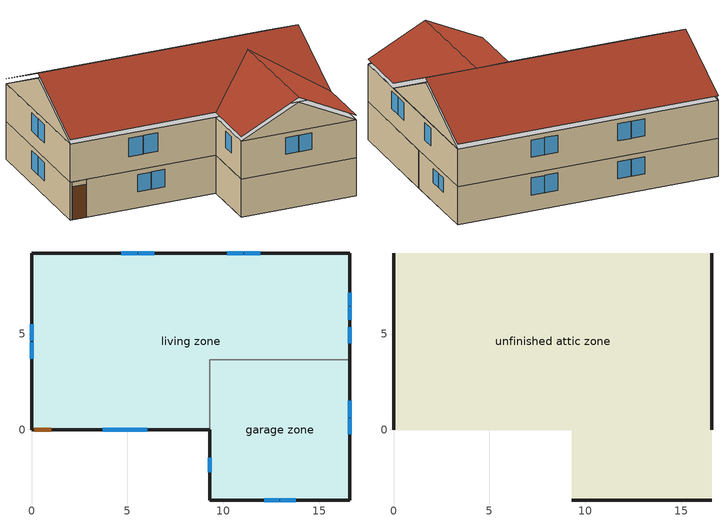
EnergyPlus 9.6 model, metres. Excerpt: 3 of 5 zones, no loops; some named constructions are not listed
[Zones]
garage zone
 floor foundation (FloorFndGrndUnfinSlab): 9.3,-3.66 9.3,3.66 16.61,3.66 16.61,-3.66 z0
 wall outside (WallExtUninsUnfin): 9.3,0 9.3,-3.66 16.61,-3.66 16.61,3.66 z0:2.44
 wall to living zone (WallIntFinInsUnfin Reversed): 16.61,3.66 9.3,3.66 9.3,0 z0:2.44
living zone
 floor to garage zone (FloorFinInsUnfin): 16.61,3.66 16.61,-3.66 9.3,-3.66 9.3,3.66 z2.44
 floor foundation (FloorFndGrndFinSlab): 0,0 0,9.23 16.61,9.23 16.61,3.66 9.3,3.66 9.3,0 z0
 wall outside (WallExtInsFin): 16.61,3.66 16.61,9.23 0,9.23 0,0 0.13,0 1.05,0 9.3,0 z0:2.44; 0,9.23 0,0 9.3,0 9.3,-3.66 16.61,-3.66 16.61,9.23 0,9.23 z2.44:4.88
 window (WindowConstruction): 16.61,5.74 16.61,6.41 / 16.61,6.47 16.61,7.15 z1.23:2.13; 4.3,0 5.14,0 / 5.2,0 6.05,0 z1.01:2.13; 0,5.52 0,4.65 / 0,4.58 0,3.71 z3.41:4.57; 11.93,9.23 11.11,9.23 / 11.05,9.23 10.22,9.23 / 6.4,9.23 5.57,9.23 / 5.51,9.23 4.68,9.23 z3.47:4.57; 16.61,-0.23 16.61,0.61 / 16.61,0.67 16.61,1.51 / 16.61,4.51 16.61,5.35 z3.45:4.57; 12.13,-3.66 12.93,-3.66 / 12.99,-3.66 13.78,-3.66 z3.52:4.57; 9.3,-1.44 9.3,-2.22 z3.54:4.57; 3.73,0 4.62,0 / 4.68,0 5.57,0 z3.38:4.57; 0,5.52 0,4.65 / 0,4.58 0,3.71 z0.97:2.13; 11.93,9.23 11.11,9.23 / 11.05,9.23 10.22,9.23 / 6.4,9.23 5.57,9.23 / 5.51,9.23 4.68,9.23 z1.03:2.13
 door (Door): 0.15,0 1.02,0 z0:2.13
unfinished attic zone
 floor to living zone (FloorFinInsUnfinAttic): 16.61,9.23 16.61,0 0,0 0,9.23 z4.88; 9.3,-3.66 9.3,0 16.61,0 16.61,-3.66 z4.88
 wall outside (WallExtUninsUnfin): 0,4.61,7.18 0,9.23,4.88 0,0,4.88; 16.61,4.61,7.18 16.61,0,4.88 16.61,9.23,4.88; 9.3,-3.66,4.88 16.61,-3.66,4.88 12.96,-3.66,6.71
 roof outside (RoofUnfinInsExt): 0,4.61,7.49 16.61,4.61,7.49 16.61,9.23,5.18 0,9.23,5.18; 9.3,0,5.18 9.3,-3.66,5.18 12.96,-3.66,7.01 12.96,3.66,7.01; 16.61,0,5.18 12.96,3.66,7.01 12.96,-3.66,7.01 16.61,-3.66,5.18; 0,4.61,7.49 0,0,5.18 9.3,0,5.18 12.96,3.66,7.01 16.61,0,5.18 16.61,4.61,7.49
[Material] Roughness=Rough
Name | Thickness {m} | Conductivity {W/m-K} | Density {kg/m3} | Specific Heat {J/kg-K} | Thermal Absorptance | Solar Absorptance | Visible Absorptance
Drywall 0.5 in. | 0.0127 | 0.160291 | 801 | 837.4 | 0.9 | 0.5 | 0.1
Floor Covering | 0.0127 | 0.0433444 | 54.468 | 1339.84 | 0.9 | 0.9 | 0.7
FloorIns | 0.1397 | 1.90491 | 67.691 | 1210.98 | 0.82 | 0.3 | 0.3
FloorUAAdditionalCeilingIns | 0.099314 | 0.0562575 | 16.02 | 1046.75 | 0.9 | 0.7 | 0.7
FloorUATrussandIns | 0.0889 | 0.0589139 | 50.7834 | 1165.1 | 0.9 | 0.5 | 0.9
RoofSheathing | 0.01905 | 0.115458 | 512.64 | 1214.23 | 0.82 | 0.3 | 0.3
WallSheathing | 0.0127 | 0.115458 | 512.64 | 1214.23 | 0.82 | 0.3 | 0.3
WallStudAndCavity 1 | 0.0889 | 0.0607137 | 162.403 | 1178.92 | 0.82 | 0.3 | 0.82
Wood Floor | 0.015875 | 0.115458 | 544.68 | 1214.23 | 0.9 | 0.7 | 0.7
[Construction]
FloorFinInsUnfin Reversed: Floor Covering, Wood Floor, RoofSheathing, FloorIns
FloorFinInsUnfinAttic Reversed: FloorUAAdditionalCeilingIns, FloorUATrussandIns, Drywall 0.5 in.
WallIntFinInsUnfin: WallSheathing, WallStudAndCavity 1
[Schedule:Day:Interval]
res mv_1 bath exhaust schedule allday1; res mv_1 bath exhaust schedule allday10; res mv_1 bath exhaust schedule allday11; res mv_1 bath exhaust schedule allday12; res mv_1 bath exhaust schedule allday2; res mv_1 bath exhaust schedule allday3; res mv_1 bath exhaust schedule allday4; res mv_1 bath exhaust schedule allday5; res mv_1 bath exhaust schedule allday6; res mv_1 bath exhaust schedule allday7; res mv_1 bath exhaust schedule allday8; res mv_1 bath exhaust schedule allday9: No, 03:00, 0, 04:00, 1, 24:00, 0
res mv_1 bath exhaust schedule summer design; res mv_1 range exhaust schedule summer design: No, 24:00, 1
res mv_1 bath exhaust schedule winter design; res mv_1 range exhaust schedule winter design; Schedule Day 13; Schedule Day 14; Schedule Day 17; Schedule Day 18: No, 24:00, 0
res mv_1 range exhaust schedule allday1; res mv_1 range exhaust schedule allday10; res mv_1 range exhaust schedule allday11; res mv_1 range exhaust schedule allday12; res mv_1 range exhaust schedule allday2; res mv_1 range exhaust schedule allday3; res mv_1 range exhaust schedule allday4; res mv_1 range exhaust schedule allday5; res mv_1 range exhaust schedule allday6; res mv_1 range exhaust schedule allday7; res mv_1 range exhaust schedule allday8; res mv_1 range exhaust schedule allday9: No, 16:00, 0, 17:00, 1, 24:00, 0
res nv_1 availability schedule allday1 on; res nv_1 availability schedule allday1 on 1; res nv_1 availability schedule allday1 on 10; res nv_1 availability schedule allday1 on 11; res nv_1 availability schedule allday1 on 2; res nv_1 availability schedule allday1 on 3; res nv_1 availability schedule allday1 on 4; res nv_1 availability schedule allday1 on 5; res nv_1 availability schedule allday1 on 6; res nv_1 availability schedule allday1 on 7; res nv_1 availability schedule allday1 on 8; res nv_1 availability schedule allday1 on 9: No, 01:00, 1, 02:00, 1, 03:00, 1, 04:00, 1, 05:00, 1, 06:00, 1, 07:00, 1, 08:00, 1, 09:00, 1, 10:00, 1, 11:00, 1, 12:00, 1, 13:00, 1, 14:00, 1, 15:00, 1, 16:00, 1, 17:00, 1, 18:00, 1, 19:00, 1, 20:00, 1, 21:00, 1, 22:00, 1, 23:00, 1, 24:00, 1
res nv_1 temp schedule allday1; res nv_1 temp schedule allday11; res nv_1 temp schedule allday12; res nv_1 temp schedule allday2; res nv_1 temp schedule allday3: No, 02:00, 21.6667, 11:00, 20.5556, 24:00, 21.6667
res nv_1 temp schedule allday10; res nv_1 temp schedule allday4; res nv_1 temp schedule allday5; res nv_1 temp schedule allday6; res nv_1 temp schedule allday7; res nv_1 temp schedule allday8; res nv_1 temp schedule allday9: No, 24:00, 20.5556
[Schedule:Week:Daily]
res mv_1 bath exhaust schedule Week Rule - Feb4-Feb24: res mv_1 bath exhaust schedule allday2, res mv_1 bath exhaust schedule allday2, res mv_1 bath exhaust schedule allday2, res mv_1 bath exhaust schedule allday2, res mv_1 bath exhaust schedule allday2, res mv_1 bath exhaust schedule allday2, res mv_1 bath exhaust schedule allday2, Schedule Day 18, res mv_1 bath exhaust schedule summer design, res mv_1 bath exhaust schedule winter design, Schedule Day 18, Schedule Day 18
res mv_1 bath exhaust schedule Week Rule - Feb25-Mar3: res mv_1 bath exhaust schedule allday2, res mv_1 bath exhaust schedule allday2, res mv_1 bath exhaust schedule allday2, res mv_1 bath exhaust schedule allday2, res mv_1 bath exhaust schedule allday3, res mv_1 bath exhaust schedule allday3, res mv_1 bath exhaust schedule allday3, Schedule Day 18, res mv_1 bath exhaust schedule summer design, res mv_1 bath exhaust schedule winter design, Schedule Day 18, Schedule Day 18
res mv_1 bath exhaust schedule Week Rule - Mar4-Mar31: res mv_1 bath exhaust schedule allday3, res mv_1 bath exhaust schedule allday3, res mv_1 bath exhaust schedule allday3, res mv_1 bath exhaust schedule allday3, res mv_1 bath exhaust schedule allday3, res mv_1 bath exhaust schedule allday3, res mv_1 bath exhaust schedule allday3, Schedule Day 18, res mv_1 bath exhaust schedule summer design, res mv_1 bath exhaust schedule winter design, Schedule Day 18, Schedule Day 18
res mv_1 bath exhaust schedule Week Rule - Apr1-Apr28: res mv_1 bath exhaust schedule allday4, res mv_1 bath exhaust schedule allday4, res mv_1 bath exhaust schedule allday4, res mv_1 bath exhaust schedule allday4, res mv_1 bath exhaust schedule allday4, res mv_1 bath exhaust schedule allday4, res mv_1 bath exhaust schedule allday4, Schedule Day 18, res mv_1 bath exhaust schedule summer design, res mv_1 bath exhaust schedule winter design, Schedule Day 18, Schedule Day 18
res mv_1 bath exhaust schedule Week Rule - Apr29-May5: res mv_1 bath exhaust schedule allday4, res mv_1 bath exhaust schedule allday4, res mv_1 bath exhaust schedule allday5, res mv_1 bath exhaust schedule allday5, res mv_1 bath exhaust schedule allday5, res mv_1 bath exhaust schedule allday5, res mv_1 bath exhaust schedule allday5, Schedule Day 18, res mv_1 bath exhaust schedule summer design, res mv_1 bath exhaust schedule winter design, Schedule Day 18, Schedule Day 18
res mv_1 bath exhaust schedule Week Rule - May6-May26: res mv_1 bath exhaust schedule allday5, res mv_1 bath exhaust schedule allday5, res mv_1 bath exhaust schedule allday5, res mv_1 bath exhaust schedule allday5, res mv_1 bath exhaust schedule allday5, res mv_1 bath exhaust schedule allday5, res mv_1 bath exhaust schedule allday5, Schedule Day 18, res mv_1 bath exhaust schedule summer design, res mv_1 bath exhaust schedule winter design, Schedule Day 18, Schedule Day 18
res mv_1 bath exhaust schedule Week Rule - May27-Jun2: res mv_1 bath exhaust schedule allday5, res mv_1 bath exhaust schedule allday5, res mv_1 bath exhaust schedule allday5, res mv_1 bath exhaust schedule allday5, res mv_1 bath exhaust schedule allday5, res mv_1 bath exhaust schedule allday6, res mv_1 bath exhaust schedule allday6, Schedule Day 18, res mv_1 bath exhaust schedule summer design, res mv_1 bath exhaust schedule winter design, Schedule Day 18, Schedule Day 18
res mv_1 bath exhaust schedule Week Rule - Jun3-Jun30: res mv_1 bath exhaust schedule allday6, res mv_1 bath exhaust schedule allday6, res mv_1 bath exhaust schedule allday6, res mv_1 bath exhaust schedule allday6, res mv_1 bath exhaust schedule allday6, res mv_1 bath exhaust schedule allday6, res mv_1 bath exhaust schedule allday6, Schedule Day 18, res mv_1 bath exhaust schedule summer design, res mv_1 bath exhaust schedule winter design, Schedule Day 18, Schedule Day 18
res mv_1 bath exhaust schedule Week Rule - Jul1-Jul28: res mv_1 bath exhaust schedule allday7, res mv_1 bath exhaust schedule allday7, res mv_1 bath exhaust schedule allday7, res mv_1 bath exhaust schedule allday7, res mv_1 bath exhaust schedule allday7, res mv_1 bath exhaust schedule allday7, res mv_1 bath exhaust schedule allday7, Schedule Day 18, res mv_1 bath exhaust schedule summer design, res mv_1 bath exhaust schedule winter design, Schedule Day 18, Schedule Day 18
res mv_1 bath exhaust schedule Week Rule - Jul29-Aug4: res mv_1 bath exhaust schedule allday7, res mv_1 bath exhaust schedule allday7, res mv_1 bath exhaust schedule allday7, res mv_1 bath exhaust schedule allday8, res mv_1 bath exhaust schedule allday8, res mv_1 bath exhaust schedule allday8, res mv_1 bath exhaust schedule allday8, Schedule Day 18, res mv_1 bath exhaust schedule summer design, res mv_1 bath exhaust schedule winter design, Schedule Day 18, Schedule Day 18
res mv_1 bath exhaust schedule Week Rule - Aug5-Aug25: res mv_1 bath exhaust schedule allday8, res mv_1 bath exhaust schedule allday8, res mv_1 bath exhaust schedule allday8, res mv_1 bath exhaust schedule allday8, res mv_1 bath exhaust schedule allday8, res mv_1 bath exhaust schedule allday8, res mv_1 bath exhaust schedule allday8, Schedule Day 18, res mv_1 bath exhaust schedule summer design, res mv_1 bath exhaust schedule winter design, Schedule Day 18, Schedule Day 18
res mv_1 bath exhaust schedule Week Rule - Aug26-Sep1: res mv_1 bath exhaust schedule allday8, res mv_1 bath exhaust schedule allday8, res mv_1 bath exhaust schedule allday8, res mv_1 bath exhaust schedule allday8, res mv_1 bath exhaust schedule allday8, res mv_1 bath exhaust schedule allday8, res mv_1 bath exhaust schedule allday9, Schedule Day 18, res mv_1 bath exhaust schedule summer design, res mv_1 bath exhaust schedule winter design, Schedule Day 18, Schedule Day 18
res mv_1 bath exhaust schedule Week Rule - Sep2-Sep29: res mv_1 bath exhaust schedule allday9, res mv_1 bath exhaust schedule allday9, res mv_1 bath exhaust schedule allday9, res mv_1 bath exhaust schedule allday9, res mv_1 bath exhaust schedule allday9, res mv_1 bath exhaust schedule allday9, res mv_1 bath exhaust schedule allday9, Schedule Day 18, res mv_1 bath exhaust schedule summer design, res mv_1 bath exhaust schedule winter design, Schedule Day 18, Schedule Day 18
res mv_1 bath exhaust schedule Week Rule - Sep30-Oct6: res mv_1 bath exhaust schedule allday9, res mv_1 bath exhaust schedule allday10, res mv_1 bath exhaust schedule allday10, res mv_1 bath exhaust schedule allday10, res mv_1 bath exhaust schedule allday10, res mv_1 bath exhaust schedule allday10, res mv_1 bath exhaust schedule allday10, Schedule Day 18, res mv_1 bath exhaust schedule summer design, res mv_1 bath exhaust schedule winter design, Schedule Day 18, Schedule Day 18
res mv_1 bath exhaust schedule Week Rule - Oct7-Oct27: res mv_1 bath exhaust schedule allday10, res mv_1 bath exhaust schedule allday10, res mv_1 bath exhaust schedule allday10, res mv_1 bath exhaust schedule allday10, res mv_1 bath exhaust schedule allday10, res mv_1 bath exhaust schedule allday10, res mv_1 bath exhaust schedule allday10, Schedule Day 18, res mv_1 bath exhaust schedule summer design, res mv_1 bath exhaust schedule winter design, Schedule Day 18, Schedule Day 18
res mv_1 bath exhaust schedule Week Rule - Oct28-Nov3: res mv_1 bath exhaust schedule allday10, res mv_1 bath exhaust schedule allday10, res mv_1 bath exhaust schedule allday10, res mv_1 bath exhaust schedule allday10, res mv_1 bath exhaust schedule allday11, res mv_1 bath exhaust schedule allday11, res mv_1 bath exhaust schedule allday11, Schedule Day 18, res mv_1 bath exhaust schedule summer design, res mv_1 bath exhaust schedule winter design, Schedule Day 18, Schedule Day 18
res mv_1 bath exhaust schedule Week Rule - Nov4-Nov24: res mv_1 bath exhaust schedule allday11, res mv_1 bath exhaust schedule allday11, res mv_1 bath exhaust schedule allday11, res mv_1 bath exhaust schedule allday11, res mv_1 bath exhaust schedule allday11, res mv_1 bath exhaust schedule allday11, res mv_1 bath exhaust schedule allday11, Schedule Day 18, res mv_1 bath exhaust schedule summer design, res mv_1 bath exhaust schedule winter design, Schedule Day 18, Schedule Day 18
res mv_1 bath exhaust schedule Week Rule - Nov25-Dec1: res mv_1 bath exhaust schedule allday11, res mv_1 bath exhaust schedule allday11, res mv_1 bath exhaust schedule allday11, res mv_1 bath exhaust schedule allday11, res mv_1 bath exhaust schedule allday11, res mv_1 bath exhaust schedule allday11, res mv_1 bath exhaust schedule allday12, Schedule Day 18, res mv_1 bath exhaust schedule summer design, res mv_1 bath exhaust schedule winter design, Schedule Day 18, Schedule Day 18
res mv_1 bath exhaust schedule Week Rule - Dec2-Dec31: res mv_1 bath exhaust schedule allday12, res mv_1 bath exhaust schedule allday12, res mv_1 bath exhaust schedule allday12, res mv_1 bath exhaust schedule allday12, res mv_1 bath exhaust schedule allday12, res mv_1 bath exhaust schedule allday12, res mv_1 bath exhaust schedule allday12, Schedule Day 18, res mv_1 bath exhaust schedule summer design, res mv_1 bath exhaust schedule winter design, Schedule Day 18, Schedule Day 18
res mv_1 range exhaust schedule Week Rule - Jan1-Jan27: res mv_1 range exhaust schedule allday1, res mv_1 range exhaust schedule allday1, res mv_1 range exhaust schedule allday1, res mv_1 range exhaust schedule allday1, res mv_1 range exhaust schedule allday1, res mv_1 range exhaust schedule allday1, res mv_1 range exhaust schedule allday1, Schedule Day 17, res mv_1 range exhaust schedule summer design, res mv_1 range exhaust schedule winter design, Schedule Day 17, Schedule Day 17
res mv_1 range exhaust schedule Week Rule - Jan28-Feb3: res mv_1 range exhaust schedule allday1, res mv_1 range exhaust schedule allday1, res mv_1 range exhaust schedule allday1, res mv_1 range exhaust schedule allday1, res mv_1 range exhaust schedule allday2, res mv_1 range exhaust schedule allday2, res mv_1 range exhaust schedule allday2, Schedule Day 17, res mv_1 range exhaust schedule summer design, res mv_1 range exhaust schedule winter design, Schedule Day 17, Schedule Day 17
res mv_1 range exhaust schedule Week Rule - Feb4-Feb24: res mv_1 range exhaust schedule allday2, res mv_1 range exhaust schedule allday2, res mv_1 range exhaust schedule allday2, res mv_1 range exhaust schedule allday2, res mv_1 range exhaust schedule allday2, res mv_1 range exhaust schedule allday2, res mv_1 range exhaust schedule allday2, Schedule Day 17, res mv_1 range exhaust schedule summer design, res mv_1 range exhaust schedule winter design, Schedule Day 17, Schedule Day 17
res mv_1 range exhaust schedule Week Rule - Feb25-Mar3: res mv_1 range exhaust schedule allday2, res mv_1 range exhaust schedule allday2, res mv_1 range exhaust schedule allday2, res mv_1 range exhaust schedule allday2, res mv_1 range exhaust schedule allday3, res mv_1 range exhaust schedule allday3, res mv_1 range exhaust schedule allday3, Schedule Day 17, res mv_1 range exhaust schedule summer design, res mv_1 range exhaust schedule winter design, Schedule Day 17, Schedule Day 17
res mv_1 range exhaust schedule Week Rule - Mar4-Mar31: res mv_1 range exhaust schedule allday3, res mv_1 range exhaust schedule allday3, res mv_1 range exhaust schedule allday3, res mv_1 range exhaust schedule allday3, res mv_1 range exhaust schedule allday3, res mv_1 range exhaust schedule allday3, res mv_1 range exhaust schedule allday3, Schedule Day 17, res mv_1 range exhaust schedule summer design, res mv_1 range exhaust schedule winter design, Schedule Day 17, Schedule Day 17
res mv_1 range exhaust schedule Week Rule - Apr1-Apr28: res mv_1 range exhaust schedule allday4, res mv_1 range exhaust schedule allday4, res mv_1 range exhaust schedule allday4, res mv_1 range exhaust schedule allday4, res mv_1 range exhaust schedule allday4, res mv_1 range exhaust schedule allday4, res mv_1 range exhaust schedule allday4, Schedule Day 17, res mv_1 range exhaust schedule summer design, res mv_1 range exhaust schedule winter design, Schedule Day 17, Schedule Day 17
res mv_1 range exhaust schedule Week Rule - Apr29-May5: res mv_1 range exhaust schedule allday4, res mv_1 range exhaust schedule allday4, res mv_1 range exhaust schedule allday5, res mv_1 range exhaust schedule allday5, res mv_1 range exhaust schedule allday5, res mv_1 range exhaust schedule allday5, res mv_1 range exhaust schedule allday5, Schedule Day 17, res mv_1 range exhaust schedule summer design, res mv_1 range exhaust schedule winter design, Schedule Day 17, Schedule Day 17
res mv_1 range exhaust schedule Week Rule - May6-May26: res mv_1 range exhaust schedule allday5, res mv_1 range exhaust schedule allday5, res mv_1 range exhaust schedule allday5, res mv_1 range exhaust schedule allday5, res mv_1 range exhaust schedule allday5, res mv_1 range exhaust schedule allday5, res mv_1 range exhaust schedule allday5, Schedule Day 17, res mv_1 range exhaust schedule summer design, res mv_1 range exhaust schedule winter design, Schedule Day 17, Schedule Day 17
res mv_1 range exhaust schedule Week Rule - May27-Jun2: res mv_1 range exhaust schedule allday5, res mv_1 range exhaust schedule allday5, res mv_1 range exhaust schedule allday5, res mv_1 range exhaust schedule allday5, res mv_1 range exhaust schedule allday5, res mv_1 range exhaust schedule allday6, res mv_1 range exhaust schedule allday6, Schedule Day 17, res mv_1 range exhaust schedule summer design, res mv_1 range exhaust schedule winter design, Schedule Day 17, Schedule Day 17
res mv_1 range exhaust schedule Week Rule - Jun3-Jun30: res mv_1 range exhaust schedule allday6, res mv_1 range exhaust schedule allday6, res mv_1 range exhaust schedule allday6, res mv_1 range exhaust schedule allday6, res mv_1 range exhaust schedule allday6, res mv_1 range exhaust schedule allday6, res mv_1 range exhaust schedule allday6, Schedule Day 17, res mv_1 range exhaust schedule summer design, res mv_1 range exhaust schedule winter design, Schedule Day 17, Schedule Day 17
res mv_1 range exhaust schedule Week Rule - Jul1-Jul28: res mv_1 range exhaust schedule allday7, res mv_1 range exhaust schedule allday7, res mv_1 range exhaust schedule allday7, res mv_1 range exhaust schedule allday7, res mv_1 range exhaust schedule allday7, res mv_1 range exhaust schedule allday7, res mv_1 range exhaust schedule allday7, Schedule Day 17, res mv_1 range exhaust schedule summer design, res mv_1 range exhaust schedule winter design, Schedule Day 17, Schedule Day 17
res mv_1 range exhaust schedule Week Rule - Jul29-Aug4: res mv_1 range exhaust schedule allday7, res mv_1 range exhaust schedule allday7, res mv_1 range exhaust schedule allday7, res mv_1 range exhaust schedule allday8, res mv_1 range exhaust schedule allday8, res mv_1 range exhaust schedule allday8, res mv_1 range exhaust schedule allday8, Schedule Day 17, res mv_1 range exhaust schedule summer design, res mv_1 range exhaust schedule winter design, Schedule Day 17, Schedule Day 17
res mv_1 range exhaust schedule Week Rule - Aug5-Aug25: res mv_1 range exhaust schedule allday8, res mv_1 range exhaust schedule allday8, res mv_1 range exhaust schedule allday8, res mv_1 range exhaust schedule allday8, res mv_1 range exhaust schedule allday8, res mv_1 range exhaust schedule allday8, res mv_1 range exhaust schedule allday8, Schedule Day 17, res mv_1 range exhaust schedule summer design, res mv_1 range exhaust schedule winter design, Schedule Day 17, Schedule Day 17
res mv_1 range exhaust schedule Week Rule - Aug26-Sep1: res mv_1 range exhaust schedule allday8, res mv_1 range exhaust schedule allday8, res mv_1 range exhaust schedule allday8, res mv_1 range exhaust schedule allday8, res mv_1 range exhaust schedule allday8, res mv_1 range exhaust schedule allday8, res mv_1 range exhaust schedule allday9, Schedule Day 17, res mv_1 range exhaust schedule summer design, res mv_1 range exhaust schedule winter design, Schedule Day 17, Schedule Day 17
res mv_1 range exhaust schedule Week Rule - Sep2-Sep29: res mv_1 range exhaust schedule allday9, res mv_1 range exhaust schedule allday9, res mv_1 range exhaust schedule allday9, res mv_1 range exhaust schedule allday9, res mv_1 range exhaust schedule allday9, res mv_1 range exhaust schedule allday9, res mv_1 range exhaust schedule allday9, Schedule Day 17, res mv_1 range exhaust schedule summer design, res mv_1 range exhaust schedule winter design, Schedule Day 17, Schedule Day 17
res mv_1 range exhaust schedule Week Rule - Sep30-Oct6: res mv_1 range exhaust schedule allday9, res mv_1 range exhaust schedule allday10, res mv_1 range exhaust schedule allday10, res mv_1 range exhaust schedule allday10, res mv_1 range exhaust schedule allday10, res mv_1 range exhaust schedule allday10, res mv_1 range exhaust schedule allday10, Schedule Day 17, res mv_1 range exhaust schedule summer design, res mv_1 range exhaust schedule winter design, Schedule Day 17, Schedule Day 17
res mv_1 range exhaust schedule Week Rule - Oct7-Oct27: res mv_1 range exhaust schedule allday10, res mv_1 range exhaust schedule allday10, res mv_1 range exhaust schedule allday10, res mv_1 range exhaust schedule allday10, res mv_1 range exhaust schedule allday10, res mv_1 range exhaust schedule allday10, res mv_1 range exhaust schedule allday10, Schedule Day 17, res mv_1 range exhaust schedule summer design, res mv_1 range exhaust schedule winter design, Schedule Day 17, Schedule Day 17
res mv_1 range exhaust schedule Week Rule - Oct28-Nov3: res mv_1 range exhaust schedule allday10, res mv_1 range exhaust schedule allday10, res mv_1 range exhaust schedule allday10, res mv_1 range exhaust schedule allday10, res mv_1 range exhaust schedule allday11, res mv_1 range exhaust schedule allday11, res mv_1 range exhaust schedule allday11, Schedule Day 17, res mv_1 range exhaust schedule summer design, res mv_1 range exhaust schedule winter design, Schedule Day 17, Schedule Day 17
res mv_1 range exhaust schedule Week Rule - Nov4-Nov24: res mv_1 range exhaust schedule allday11, res mv_1 range exhaust schedule allday11, res mv_1 range exhaust schedule allday11, res mv_1 range exhaust schedule allday11, res mv_1 range exhaust schedule allday11, res mv_1 range exhaust schedule allday11, res mv_1 range exhaust schedule allday11, Schedule Day 17, res mv_1 range exhaust schedule summer design, res mv_1 range exhaust schedule winter design, Schedule Day 17, Schedule Day 17
res mv_1 range exhaust schedule Week Rule - Nov25-Dec1: res mv_1 range exhaust schedule allday11, res mv_1 range exhaust schedule allday11, res mv_1 range exhaust schedule allday11, res mv_1 range exhaust schedule allday11, res mv_1 range exhaust schedule allday11, res mv_1 range exhaust schedule allday11, res mv_1 range exhaust schedule allday12, Schedule Day 17, res mv_1 range exhaust schedule summer design, res mv_1 range exhaust schedule winter design, Schedule Day 17, Schedule Day 17
res mv_1 range exhaust schedule Week Rule - Dec2-Dec31: res mv_1 range exhaust schedule allday12, res mv_1 range exhaust schedule allday12, res mv_1 range exhaust schedule allday12, res mv_1 range exhaust schedule allday12, res mv_1 range exhaust schedule allday12, res mv_1 range exhaust schedule allday12, res mv_1 range exhaust schedule allday12, Schedule Day 17, res mv_1 range exhaust schedule summer design, res mv_1 range exhaust schedule winter design, Schedule Day 17, Schedule Day 17
res nv_1 avail schedule Week Rule - Jan1-Jan6: res nv_1 availability schedule allday1 on, res nv_1 availability schedule allday1 on, Schedule Day 14, res nv_1 availability schedule allday1 on, Schedule Day 14, res nv_1 availability schedule allday1 on, Schedule Day 14, Schedule Day 14, Schedule Day 14, Schedule Day 14, Schedule Day 14, Schedule Day 14
res nv_1 avail schedule Week Rule - Jan7-Jan27: Schedule Day 14, res nv_1 availability schedule allday1 on, Schedule Day 14, res nv_1 availability schedule allday1 on, Schedule Day 14, res nv_1 availability schedule allday1 on, Schedule Day 14, Schedule Day 14, Schedule Day 14, Schedule Day 14, Schedule Day 14, Schedule Day 14
res nv_1 avail schedule Week Rule - Jan28-Feb3: Schedule Day 14, res nv_1 availability schedule allday1 on, Schedule Day 14, res nv_1 availability schedule allday1 on, Schedule Day 14, res nv_1 availability schedule allday1 on 1, Schedule Day 14, Schedule Day 14, Schedule Day 14, Schedule Day 14, Schedule Day 14, Schedule Day 14
res nv_1 avail schedule Week Rule - Feb4-Feb24: Schedule Day 14, res nv_1 availability schedule allday1 on 1, Schedule Day 14, res nv_1 availability schedule allday1 on 1, Schedule Day 14, res nv_1 availability schedule allday1 on 1, Schedule Day 14, Schedule Day 14, Schedule Day 14, Schedule Day 14, Schedule Day 14, Schedule Day 14
res nv_1 avail schedule Week Rule - Feb25-Mar3: Schedule Day 14, res nv_1 availability schedule allday1 on 1, Schedule Day 14, res nv_1 availability schedule allday1 on 1, Schedule Day 14, res nv_1 availability schedule allday1 on 2, Schedule Day 14, Schedule Day 14, Schedule Day 14, Schedule Day 14, Schedule Day 14, Schedule Day 14
res nv_1 avail schedule Week Rule - Mar4-Mar31: Schedule Day 14, res nv_1 availability schedule allday1 on 2, Schedule Day 14, res nv_1 availability schedule allday1 on 2, Schedule Day 14, res nv_1 availability schedule allday1 on 2, Schedule Day 14, Schedule Day 14, Schedule Day 14, Schedule Day 14, Schedule Day 14, Schedule Day 14
res nv_1 avail schedule Week Rule - Apr1-Apr28: Schedule Day 14, res nv_1 availability schedule allday1 on 3, Schedule Day 14, res nv_1 availability schedule allday1 on 3, Schedule Day 14, res nv_1 availability schedule allday1 on 3, Schedule Day 14, Schedule Day 14, Schedule Day 14, Schedule Day 14, Schedule Day 14, Schedule Day 14
res nv_1 avail schedule Week Rule - Apr29-May5: Schedule Day 14, res nv_1 availability schedule allday1 on 3, Schedule Day 14, res nv_1 availability schedule allday1 on 4, Schedule Day 14, res nv_1 availability schedule allday1 on 4, Schedule Day 14, Schedule Day 14, Schedule Day 14, Schedule Day 14, Schedule Day 14, Schedule Day 14
res nv_1 avail schedule Week Rule - May6-May26: Schedule Day 14, res nv_1 availability schedule allday1 on 4, Schedule Day 14, res nv_1 availability schedule allday1 on 4, Schedule Day 14, res nv_1 availability schedule allday1 on 4, Schedule Day 14, Schedule Day 14, Schedule Day 14, Schedule Day 14, Schedule Day 14, Schedule Day 14
res nv_1 avail schedule Week Rule - May27-Jun2: Schedule Day 14, res nv_1 availability schedule allday1 on 4, Schedule Day 14, res nv_1 availability schedule allday1 on 4, Schedule Day 14, res nv_1 availability schedule allday1 on 5, Schedule Day 14, Schedule Day 14, Schedule Day 14, Schedule Day 14, Schedule Day 14, Schedule Day 14
res nv_1 avail schedule Week Rule - Jun3-Jun30: Schedule Day 14, res nv_1 availability schedule allday1 on 5, Schedule Day 14, res nv_1 availability schedule allday1 on 5, Schedule Day 14, res nv_1 availability schedule allday1 on 5, Schedule Day 14, Schedule Day 14, Schedule Day 14, Schedule Day 14, Schedule Day 14, Schedule Day 14
res nv_1 avail schedule Week Rule - Jul1-Jul28: Schedule Day 14, res nv_1 availability schedule allday1 on 6, Schedule Day 14, res nv_1 availability schedule allday1 on 6, Schedule Day 14, res nv_1 availability schedule allday1 on 6, Schedule Day 14, Schedule Day 14, Schedule Day 14, Schedule Day 14, Schedule Day 14, Schedule Day 14
res nv_1 avail schedule Week Rule - Jul29-Aug4: Schedule Day 14, res nv_1 availability schedule allday1 on 6, Schedule Day 14, res nv_1 availability schedule allday1 on 7, Schedule Day 14, res nv_1 availability schedule allday1 on 7, Schedule Day 14, Schedule Day 14, Schedule Day 14, Schedule Day 14, Schedule Day 14, Schedule Day 14
res nv_1 avail schedule Week Rule - Aug5-Sep1: Schedule Day 14, res nv_1 availability schedule allday1 on 7, Schedule Day 14, res nv_1 availability schedule allday1 on 7, Schedule Day 14, res nv_1 availability schedule allday1 on 7, Schedule Day 14, Schedule Day 14, Schedule Day 14, Schedule Day 14, Schedule Day 14, Schedule Day 14
res nv_1 avail schedule Week Rule - Sep2-Sep29: Schedule Day 14, res nv_1 availability schedule allday1 on 8, Schedule Day 14, res nv_1 availability schedule allday1 on 8, Schedule Day 14, res nv_1 availability schedule allday1 on 8, Schedule Day 14, Schedule Day 14, Schedule Day 14, Schedule Day 14, Schedule Day 14, Schedule Day 14
res nv_1 avail schedule Week Rule - Sep30-Oct27: Schedule Day 14, res nv_1 availability schedule allday1 on 9, Schedule Day 14, res nv_1 availability schedule allday1 on 9, Schedule Day 14, res nv_1 availability schedule allday1 on 9, Schedule Day 14, Schedule Day 14, Schedule Day 14, Schedule Day 14, Schedule Day 14, Schedule Day 14
res nv_1 avail schedule Week Rule - Oct28-Nov3: Schedule Day 14, res nv_1 availability schedule allday1 on 9, Schedule Day 14, res nv_1 availability schedule allday1 on 9, Schedule Day 14, res nv_1 availability schedule allday1 on 10, Schedule Day 14, Schedule Day 14, Schedule Day 14, Schedule Day 14, Schedule Day 14, Schedule Day 14
res nv_1 avail schedule Week Rule - Nov4-Dec1: Schedule Day 14, res nv_1 availability schedule allday1 on 10, Schedule Day 14, res nv_1 availability schedule allday1 on 10, Schedule Day 14, res nv_1 availability schedule allday1 on 10, Schedule Day 14, Schedule Day 14, Schedule Day 14, Schedule Day 14, Schedule Day 14, Schedule Day 14
res nv_1 avail schedule Week Rule - Dec2-Dec31: Schedule Day 14, res nv_1 availability schedule allday1 on 11, Schedule Day 14, res nv_1 availability schedule allday1 on 11, Schedule Day 14, res nv_1 availability schedule allday1 on 11, Schedule Day 14, Schedule Day 14, Schedule Day 14, Schedule Day 14, Schedule Day 14, Schedule Day 14
res nv_1 temp schedule Week Rule - Jan1-Jan27: res nv_1 temp schedule allday1, res nv_1 temp schedule allday1, res nv_1 temp schedule allday1, res nv_1 temp schedule allday1, res nv_1 temp schedule allday1, res nv_1 temp schedule allday1, res nv_1 temp schedule allday1, Schedule Day 13, Schedule Day 13, Schedule Day 13, Schedule Day 13, Schedule Day 13
res nv_1 temp schedule Week Rule - Jan28-Feb3: res nv_1 temp schedule allday1, res nv_1 temp schedule allday1, res nv_1 temp schedule allday1, res nv_1 temp schedule allday1, res nv_1 temp schedule allday2, res nv_1 temp schedule allday2, res nv_1 temp schedule allday2, Schedule Day 13, Schedule Day 13, Schedule Day 13, Schedule Day 13, Schedule Day 13
res nv_1 temp schedule Week Rule - Feb4-Feb24: res nv_1 temp schedule allday2, res nv_1 temp schedule allday2, res nv_1 temp schedule allday2, res nv_1 temp schedule allday2, res nv_1 temp schedule allday2, res nv_1 temp schedule allday2, res nv_1 temp schedule allday2, Schedule Day 13, Schedule Day 13, Schedule Day 13, Schedule Day 13, Schedule Day 13
res nv_1 temp schedule Week Rule - Feb25-Mar3: res nv_1 temp schedule allday2, res nv_1 temp schedule allday2, res nv_1 temp schedule allday2, res nv_1 temp schedule allday2, res nv_1 temp schedule allday3, res nv_1 temp schedule allday3, res nv_1 temp schedule allday3, Schedule Day 13, Schedule Day 13, Schedule Day 13, Schedule Day 13, Schedule Day 13
res nv_1 temp schedule Week Rule - Mar4-Mar31: res nv_1 temp schedule allday3, res nv_1 temp schedule allday3, res nv_1 temp schedule allday3, res nv_1 temp schedule allday3, res nv_1 temp schedule allday3, res nv_1 temp schedule allday3, res nv_1 temp schedule allday3, Schedule Day 13, Schedule Day 13, Schedule Day 13, Schedule Day 13, Schedule Day 13
res nv_1 temp schedule Week Rule - Apr1-Apr28: res nv_1 temp schedule allday4, res nv_1 temp schedule allday4, res nv_1 temp schedule allday4, res nv_1 temp schedule allday4, res nv_1 temp schedule allday4, res nv_1 temp schedule allday4, res nv_1 temp schedule allday4, Schedule Day 13, Schedule Day 13, Schedule Day 13, Schedule Day 13, Schedule Day 13
res nv_1 temp schedule Week Rule - Apr29-May5: res nv_1 temp schedule allday4, res nv_1 temp schedule allday4, res nv_1 temp schedule allday5, res nv_1 temp schedule allday5, res nv_1 temp schedule allday5, res nv_1 temp schedule allday5, res nv_1 temp schedule allday5, Schedule Day 13, Schedule Day 13, Schedule Day 13, Schedule Day 13, Schedule Day 13
res nv_1 temp schedule Week Rule - May6-May26: res nv_1 temp schedule allday5, res nv_1 temp schedule allday5, res nv_1 temp schedule allday5, res nv_1 temp schedule allday5, res nv_1 temp schedule allday5, res nv_1 temp schedule allday5, res nv_1 temp schedule allday5, Schedule Day 13, Schedule Day 13, Schedule Day 13, Schedule Day 13, Schedule Day 13
res nv_1 temp schedule Week Rule - May27-Jun2: res nv_1 temp schedule allday5, res nv_1 temp schedule allday5, res nv_1 temp schedule allday5, res nv_1 temp schedule allday5, res nv_1 temp schedule allday5, res nv_1 temp schedule allday6, res nv_1 temp schedule allday6, Schedule Day 13, Schedule Day 13, Schedule Day 13, Schedule Day 13, Schedule Day 13
res nv_1 temp schedule Week Rule - Jun3-Jun30: res nv_1 temp schedule allday6, res nv_1 temp schedule allday6, res nv_1 temp schedule allday6, res nv_1 temp schedule allday6, res nv_1 temp schedule allday6, res nv_1 temp schedule allday6, res nv_1 temp schedule allday6, Schedule Day 13, Schedule Day 13, Schedule Day 13, Schedule Day 13, Schedule Day 13
res nv_1 temp schedule Week Rule - Jul1-Jul28: res nv_1 temp schedule allday7, res nv_1 temp schedule allday7, res nv_1 temp schedule allday7, res nv_1 temp schedule allday7, res nv_1 temp schedule allday7, res nv_1 temp schedule allday7, res nv_1 temp schedule allday7, Schedule Day 13, Schedule Day 13, Schedule Day 13, Schedule Day 13, Schedule Day 13
res nv_1 temp schedule Week Rule - Jul29-Aug4: res nv_1 temp schedule allday7, res nv_1 temp schedule allday7, res nv_1 temp schedule allday7, res nv_1 temp schedule allday8, res nv_1 temp schedule allday8, res nv_1 temp schedule allday8, res nv_1 temp schedule allday8, Schedule Day 13, Schedule Day 13, Schedule Day 13, Schedule Day 13, Schedule Day 13
res nv_1 temp schedule Week Rule - Aug5-Aug25: res nv_1 temp schedule allday8, res nv_1 temp schedule allday8, res nv_1 temp schedule allday8, res nv_1 temp schedule allday8, res nv_1 temp schedule allday8, res nv_1 temp schedule allday8, res nv_1 temp schedule allday8, Schedule Day 13, Schedule Day 13, Schedule Day 13, Schedule Day 13, Schedule Day 13
res nv_1 temp schedule Week Rule - Aug26-Sep1: res nv_1 temp schedule allday8, res nv_1 temp schedule allday8, res nv_1 temp schedule allday8, res nv_1 temp schedule allday8, res nv_1 temp schedule allday8, res nv_1 temp schedule allday8, res nv_1 temp schedule allday9, Schedule Day 13, Schedule Day 13, Schedule Day 13, Schedule Day 13, Schedule Day 13
res nv_1 temp schedule Week Rule - Sep2-Sep29: res nv_1 temp schedule allday9, res nv_1 temp schedule allday9, res nv_1 temp schedule allday9, res nv_1 temp schedule allday9, res nv_1 temp schedule allday9, res nv_1 temp schedule allday9, res nv_1 temp schedule allday9, Schedule Day 13, Schedule Day 13, Schedule Day 13, Schedule Day 13, Schedule Day 13
res nv_1 temp schedule Week Rule - Sep30-Oct6: res nv_1 temp schedule allday9, res nv_1 temp schedule allday10, res nv_1 temp schedule allday10, res nv_1 temp schedule allday10, res nv_1 temp schedule allday10, res nv_1 temp schedule allday10, res nv_1 temp schedule allday10, Schedule Day 13, Schedule Day 13, Schedule Day 13, Schedule Day 13, Schedule Day 13
res nv_1 temp schedule Week Rule - Oct7-Oct27: res nv_1 temp schedule allday10, res nv_1 temp schedule allday10, res nv_1 temp schedule allday10, res nv_1 temp schedule allday10, res nv_1 temp schedule allday10, res nv_1 temp schedule allday10, res nv_1 temp schedule allday10, Schedule Day 13, Schedule Day 13, Schedule Day 13, Schedule Day 13, Schedule Day 13
res nv_1 temp schedule Week Rule - Oct28-Nov3: res nv_1 temp schedule allday10, res nv_1 temp schedule allday10, res nv_1 temp schedule allday10, res nv_1 temp schedule allday10, res nv_1 temp schedule allday11, res nv_1 temp schedule allday11, res nv_1 temp schedule allday11, Schedule Day 13, Schedule Day 13, Schedule Day 13, Schedule Day 13, Schedule Day 13
res nv_1 temp schedule Week Rule - Nov4-Nov24: res nv_1 temp schedule allday11, res nv_1 temp schedule allday11, res nv_1 temp schedule allday11, res nv_1 temp schedule allday11, res nv_1 temp schedule allday11, res nv_1 temp schedule allday11, res nv_1 temp schedule allday11, Schedule Day 13, Schedule Day 13, Schedule Day 13, Schedule Day 13, Schedule Day 13
res nv_1 temp schedule Week Rule - Nov25-Dec1: res nv_1 temp schedule allday11, res nv_1 temp schedule allday11, res nv_1 temp schedule allday11, res nv_1 temp schedule allday11, res nv_1 temp schedule allday11, res nv_1 temp schedule allday11, res nv_1 temp schedule allday12, Schedule Day 13, Schedule Day 13, Schedule Day 13, Schedule Day 13, Schedule Day 13
res nv_1 temp schedule Week Rule - Dec2-Dec31: res nv_1 temp schedule allday12, res nv_1 temp schedule allday12, res nv_1 temp schedule allday12, res nv_1 temp schedule allday12, res nv_1 temp schedule allday12, res nv_1 temp schedule allday12, res nv_1 temp schedule allday12, Schedule Day 13, Schedule Day 13, Schedule Day 13, Schedule Day 13, Schedule Day 13
